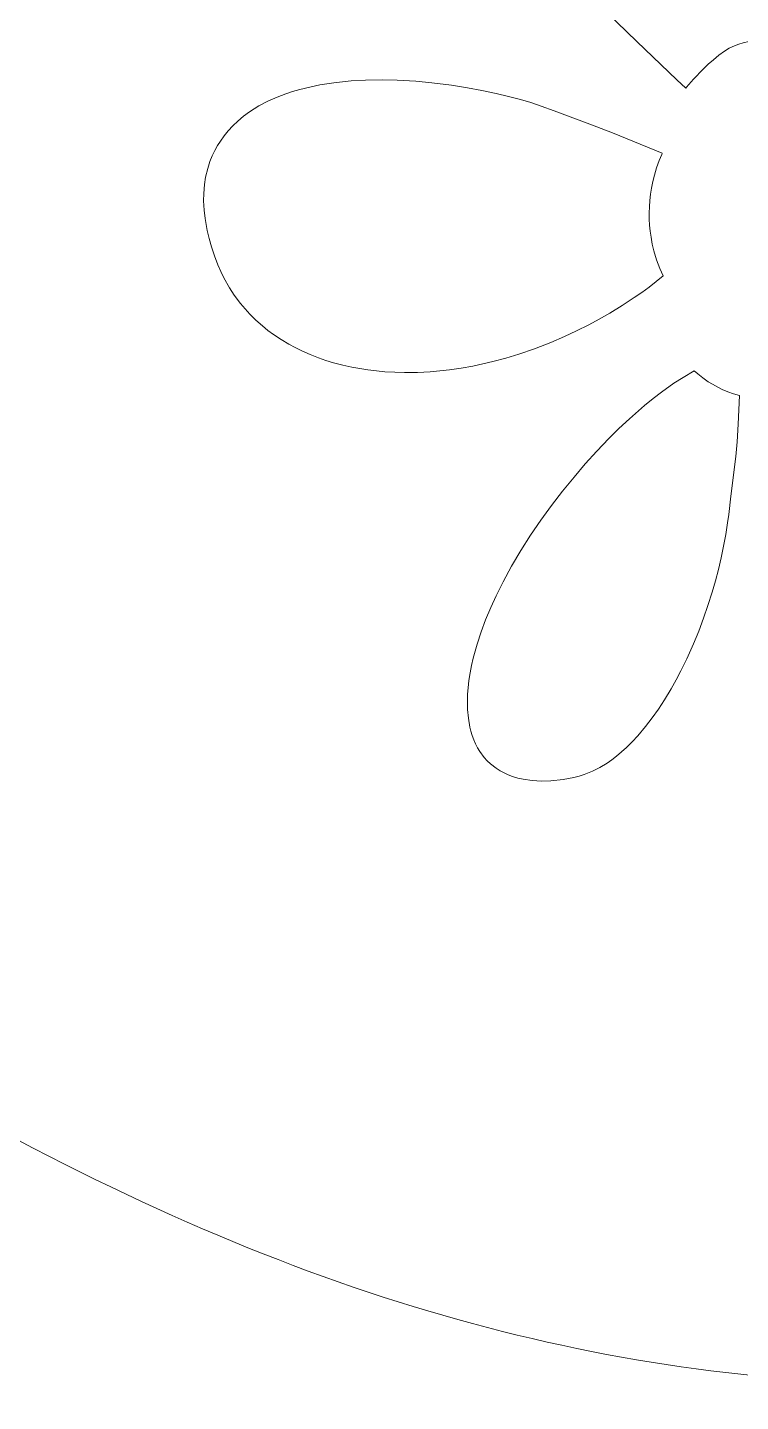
# Model space of a CAD drawing. Header units: centimetres. Extents: x -59 to 59, y -29 to 29.
# Drawn here: x -41.435 to -39.97, y -29.437 to -26.611 of the extents above; entities that cross this region are included whole.
import ezdxf

# ---------------------------------------------------------------- set-up
doc = ezdxf.new("R2010")
doc.units = ezdxf.units.CM
doc.header["$MEASUREMENT"] = 0
doc.layers.add('Camada 1', color=7, linetype='Continuous')

msp = doc.modelspace()

# ---------------------------------------------------------------- linework, layer by layer
at = {"layer": 'Camada 1', "color": 250, "lineweight": 9}
msp.add_open_spline([(-27.66126, -27.13912), (-26.70515, -26.66737), (-25.58687, -26.37094), (-24.46858, -26.07448), (-24.46858, -26.07448), (-24.46858, -26.07448), (-23.46859, -25.88458), (-23.46859, -25.88458), (-23.46859, -25.88458), (-23.46859, -25.88458), (-23.46859, -7.08288), (-23.46859, -7.08288), (-23.46859, -7.08288), (-23.46859, -7.08288), (-48.4686, -7.08288), (-48.4686, -7.08288), (-48.4686, -7.08288), (-48.4686, -7.08288), (-48.4686, -25.88458), (-48.4686, -25.88458), (-48.4686, -25.88458), (-48.4686, -25.88458), (-47.46861, -26.07448), (-47.46861, -26.07448), (-47.46861, -26.07448), (-46.35032, -26.37094), (-45.23204, -26.66737), (-44.27593, -27.13912), (-44.27593, -27.13912), (-43.31982, -27.61088), (-42.52589, -28.25794), (-41.81508, -28.69305), (-41.81508, -28.69305), (-41.10426, -29.12816), (-40.47654, -29.35132), (-39.8143, -29.39407), (-39.8143, -29.39407), (-39.15209, -29.43681), (-38.45536, -29.29916), (-37.80865, -29.04916), (-37.80865, -29.04916), (-37.16195, -28.79916), (-36.56527, -28.43681), (-35.9686, -28.07448), (-35.9686, -28.07448), (-35.37193, -28.43681), (-34.77524, -28.79916), (-34.12854, -29.04916), (-34.12854, -29.04916), (-33.48183, -29.29916), (-32.7851, -29.43681), (-32.12289, -29.39407), (-32.12289, -29.39407), (-31.46064, -29.35132), (-30.83293, -29.12816), (-30.12211, -28.69305), (-30.12211, -28.69305), (-29.4113, -28.25794), (-28.61736, -27.61088), (-27.66126, -27.13912)], degree=3, knots=[0, 0, 0, 0, 0.0625, 0.0625, 0.0625, 0.0625, 0.125, 0.125, 0.125, 0.125, 0.1875, 0.1875, 0.1875, 0.1875, 0.25, 0.25, 0.25, 0.25, 0.3125, 0.3125, 0.3125, 0.3125, 0.375, 0.375, 0.375, 0.375, 0.4375, 0.4375, 0.4375, 0.4375, 0.5, 0.5, 0.5, 0.5, 0.5625, 0.5625, 0.5625, 0.5625, 0.625, 0.625, 0.625, 0.625, 0.6875, 0.6875, 0.6875, 0.6875, 0.75, 0.75, 0.75, 0.75, 0.8125, 0.8125, 0.8125, 0.8125, 0.875, 0.875, 0.875, 0.875, 1, 1, 1, 1], dxfattribs=at)
at = {"layer": 'Camada 1', "color": 1, "lineweight": 9}
for points, knots in [([(-40.08238, -26.73551), (-40.08238, -26.73551), (-40.10048, -26.71828), (-40.10048, -26.71828), (-40.10048, -26.71828), (-40.10048, -26.71828), (-40.18301, -26.63961), (-40.18301, -26.63961), (-40.18301, -26.63961), (-40.18301, -26.63961), (-40.26528, -26.56005), (-40.26528, -26.56005), (-40.26528, -26.56005), (-40.26528, -26.56005), (-40.28618, -26.53979), (-40.28618, -26.53979), (-40.28618, -26.53979), (-40.28618, -26.53979), (-40.30681, -26.51924), (-40.30681, -26.51924), (-40.30681, -26.51924), (-40.30681, -26.51924), (-40.3238, -26.50161), (-40.3238, -26.50161), (-40.3238, -26.50161), (-40.3238, -26.50161), (-40.34044, -26.48365), (-40.34044, -26.48365), (-40.34044, -26.48365), (-40.34044, -26.48365), (-40.3567, -26.46533), (-40.3567, -26.46533), (-40.3567, -26.46533), (-40.3567, -26.46533), (-40.37252, -26.44662), (-40.37252, -26.44662), (-40.37252, -26.44662), (-40.37252, -26.44662), (-40.38974, -26.42518), (-40.38974, -26.42518), (-40.38974, -26.42518), (-40.38974, -26.42518), (-40.40646, -26.40332), (-40.40646, -26.40332), (-40.40646, -26.40332), (-40.40646, -26.40332), (-40.42729, -26.37467), (-40.42729, -26.37467), (-40.42729, -26.37467), (-40.42729, -26.37467), (-40.4473, -26.34542), (-40.4473, -26.34542), (-40.4473, -26.34542), (-40.4473, -26.34542), (-40.4633, -26.32059), (-40.4633, -26.32059), (-40.4633, -26.32059), (-40.4633, -26.32059), (-40.47867, -26.29535), (-40.47867, -26.29535), (-40.47867, -26.29535), (-40.47867, -26.29535), (-40.49298, -26.27042), (-40.49298, -26.27042), (-40.49298, -26.27042), (-40.49298, -26.27042), (-40.50666, -26.24512), (-40.50666, -26.24512), (-40.50666, -26.24512), (-40.50666, -26.24512), (-40.51944, -26.21993), (-40.51944, -26.21993), (-40.51944, -26.21993), (-40.51944, -26.21993), (-40.53152, -26.1944), (-40.53152, -26.1944), (-40.53152, -26.1944), (-40.53152, -26.1944), (-40.54063, -26.17371), (-40.54063, -26.17371), (-40.54063, -26.17371), (-40.54063, -26.17371), (-40.54921, -26.1528), (-40.54921, -26.1528), (-40.54921, -26.1528), (-40.54921, -26.1528), (-40.55916, -26.12634), (-40.55916, -26.12634), (-40.55916, -26.12634), (-40.55916, -26.12634), (-40.57068, -26.09137), (-40.57068, -26.09137), (-40.57068, -26.09137), (-40.57068, -26.09137), (-40.57744, -26.06745), (-40.57744, -26.06745), (-40.57744, -26.06745), (-40.57744, -26.06745), (-40.58429, -26.03842), (-40.58429, -26.03842), (-40.58429, -26.03842), (-40.58429, -26.03842), (-40.58879, -26.01399), (-40.58879, -26.01399), (-40.58879, -26.01399), (-40.58879, -26.01399), (-40.59206, -25.98937), (-40.59206, -25.98937), (-40.59206, -25.98937), (-40.59206, -25.98937), (-40.59397, -25.96458), (-40.59397, -25.96458), (-40.59397, -25.96458), (-40.59397, -25.96458), (-40.59438, -25.94155), (-40.59438, -25.94155), (-40.59438, -25.94155), (-40.59438, -25.94155), (-40.59329, -25.91983), (-40.59329, -25.91983), (-40.59329, -25.91983), (-40.59329, -25.91983), (-40.59069, -25.89824), (-40.59069, -25.89824), (-40.59069, -25.89824), (-40.59069, -25.89824), (-40.58878, -25.8874), (-40.58878, -25.8874), (-40.58878, -25.8874), (-40.58878, -25.8874), (-40.5864, -25.87666), (-40.5864, -25.87666), (-40.5864, -25.87666), (-40.5864, -25.87666), (-40.58274, -25.86378), (-40.58274, -25.86378), (-40.58274, -25.86378), (-40.58274, -25.86378), (-40.57835, -25.85114), (-40.57835, -25.85114), (-40.57835, -25.85114), (-40.57835, -25.85114), (-40.56968, -25.8306), (-40.56968, -25.8306), (-40.56968, -25.8306), (-40.56968, -25.8306), (-40.55928, -25.80973), (-40.55928, -25.80973), (-40.55928, -25.80973), (-40.55928, -25.80973), (-40.547, -25.7881), (-40.547, -25.7881), (-40.547, -25.7881), (-40.547, -25.7881), (-40.53899, -25.77552), (-40.53899, -25.77552), (-40.53899, -25.77552), (-40.53899, -25.77552), (-40.53044, -25.76333), (-40.53044, -25.76333), (-40.53044, -25.76333), (-40.53044, -25.76333), (-40.52289, -25.75351), (-40.52289, -25.75351), (-40.52289, -25.75351), (-40.52289, -25.75351), (-40.51493, -25.74405), (-40.51493, -25.74405), (-40.51493, -25.74405), (-40.51493, -25.74405), (-40.50656, -25.735), (-40.50656, -25.735), (-40.50656, -25.735), (-40.50656, -25.735), (-40.49775, -25.72639), (-40.49775, -25.72639), (-40.49775, -25.72639), (-40.49775, -25.72639), (-40.48851, -25.71829), (-40.48851, -25.71829), (-40.48851, -25.71829), (-40.48851, -25.71829), (-40.47882, -25.71076), (-40.47882, -25.71076), (-40.47882, -25.71076), (-40.47882, -25.71076), (-40.46762, -25.70319), (-40.46762, -25.70319), (-40.46762, -25.70319), (-40.46762, -25.70319), (-40.45591, -25.69649), (-40.45591, -25.69649), (-40.45591, -25.69649), (-40.45591, -25.69649), (-40.44762, -25.69246), (-40.44762, -25.69246), (-40.44762, -25.69246), (-40.44762, -25.69246), (-40.43912, -25.68893), (-40.43912, -25.68893), (-40.43912, -25.68893), (-40.43912, -25.68893), (-40.43043, -25.68591), (-40.43043, -25.68591), (-40.43043, -25.68591), (-40.43043, -25.68591), (-40.42159, -25.68345), (-40.42159, -25.68345), (-40.42159, -25.68345), (-40.42159, -25.68345), (-40.41265, -25.68156), (-40.41265, -25.68156), (-40.41265, -25.68156), (-40.41265, -25.68156), (-40.4036, -25.68027), (-40.4036, -25.68027), (-40.4036, -25.68027), (-40.4036, -25.68027), (-40.39471, -25.6796), (-40.39471, -25.6796), (-40.39471, -25.6796), (-40.39471, -25.6796), (-40.3858, -25.67948), (-40.3858, -25.67948), (-40.3858, -25.67948), (-40.3858, -25.67948), (-40.37691, -25.67992), (-40.37691, -25.67992), (-40.37691, -25.67992), (-40.37691, -25.67992), (-40.36806, -25.6809), (-40.36806, -25.6809), (-40.36806, -25.6809), (-40.36806, -25.6809), (-40.35926, -25.68239), (-40.35926, -25.68239), (-40.35926, -25.68239), (-40.35926, -25.68239), (-40.35057, -25.68438), (-40.35057, -25.68438), (-40.35057, -25.68438), (-40.35057, -25.68438), (-40.3412, -25.6871), (-40.3412, -25.6871), (-40.3412, -25.6871), (-40.3412, -25.6871), (-40.33199, -25.69032), (-40.33199, -25.69032), (-40.33199, -25.69032), (-40.33199, -25.69032), (-40.32116, -25.6948), (-40.32116, -25.6948), (-40.32116, -25.6948), (-40.32116, -25.6948), (-40.3106, -25.69989), (-40.3106, -25.69989), (-40.3106, -25.69989), (-40.3106, -25.69989), (-40.29361, -25.70961), (-40.29361, -25.70961), (-40.29361, -25.70961), (-40.29361, -25.70961), (-40.28271, -25.7168), (-40.28271, -25.7168), (-40.28271, -25.7168), (-40.28271, -25.7168), (-40.27214, -25.72447), (-40.27214, -25.72447), (-40.27214, -25.72447), (-40.27214, -25.72447), (-40.26187, -25.73257), (-40.26187, -25.73257), (-40.26187, -25.73257), (-40.26187, -25.73257), (-40.25192, -25.74108), (-40.25192, -25.74108), (-40.25192, -25.74108), (-40.25192, -25.74108), (-40.24038, -25.75177), (-40.24038, -25.75177), (-40.24038, -25.75177), (-40.24038, -25.75177), (-40.22927, -25.76291), (-40.22927, -25.76291), (-40.22927, -25.76291), (-40.22927, -25.76291), (-40.20994, -25.78416), (-40.20994, -25.78416), (-40.20994, -25.78416), (-40.20994, -25.78416), (-40.19171, -25.80638), (-40.19171, -25.80638), (-40.19171, -25.80638), (-40.19171, -25.80638), (-40.17449, -25.82945), (-40.17449, -25.82945), (-40.17449, -25.82945), (-40.17449, -25.82945), (-40.15508, -25.85809), (-40.15508, -25.85809), (-40.15508, -25.85809), (-40.15508, -25.85809), (-40.13988, -25.88261), (-40.13988, -25.88261), (-40.13988, -25.88261), (-40.13988, -25.88261), (-40.11926, -25.91898), (-40.11926, -25.91898), (-40.11926, -25.91898), (-40.11926, -25.91898), (-40.10258, -25.95092), (-40.10258, -25.95092), (-40.10258, -25.95092), (-40.10258, -25.95092), (-40.08681, -25.98338), (-40.08681, -25.98338), (-40.08681, -25.98338), (-40.08681, -25.98338), (-40.07195, -26.0163), (-40.07195, -26.0163), (-40.07195, -26.0163), (-40.07195, -26.0163), (-40.05798, -26.04963), (-40.05798, -26.04963), (-40.05798, -26.04963), (-40.05798, -26.04963), (-40.04489, -26.08332), (-40.04489, -26.08332), (-40.04489, -26.08332), (-40.04489, -26.08332), (-40.03033, -26.12414), (-40.03033, -26.12414), (-40.03033, -26.12414), (-40.03033, -26.12414), (-40.01293, -26.1773), (-40.01293, -26.1773), (-40.01293, -26.1773), (-40.01293, -26.1773), (-39.99663, -26.23086), (-39.99663, -26.23086), (-39.99663, -26.23086), (-39.99663, -26.23086), (-39.9783, -26.29554), (-39.9783, -26.29554), (-39.9783, -26.29554), (-39.9783, -26.29554), (-39.96105, -26.36052), (-39.96105, -26.36052), (-39.96105, -26.36052), (-39.96105, -26.36052), (-39.94463, -26.42572), (-39.94463, -26.42572), (-39.94463, -26.42572), (-39.94463, -26.42572), (-39.93564, -26.46229), (-39.93564, -26.46229), (-39.93564, -26.46229), (-39.93564, -26.46229), (-39.92716, -26.49899), (-39.92716, -26.49899), (-39.92716, -26.49899), (-39.92716, -26.49899), (-39.92208, -26.52398), (-39.92208, -26.52398), (-39.92208, -26.52398), (-39.92208, -26.52398), (-39.91765, -26.54909), (-39.91765, -26.54909), (-39.91765, -26.54909), (-39.91765, -26.54909), (-39.91395, -26.57432), (-39.91395, -26.57432), (-39.91395, -26.57432), (-39.91395, -26.57432), (-39.91105, -26.59965), (-39.91105, -26.59965), (-39.91105, -26.59965), (-39.91105, -26.59965), (-39.90875, -26.63013), (-39.90875, -26.63013), (-39.90875, -26.63013), (-39.90875, -26.63013), (-39.9204, -26.63233), (-39.9204, -26.63233), (-39.9204, -26.63233), (-39.9204, -26.63233), (-39.93341, -26.63499), (-39.93341, -26.63499), (-39.93341, -26.63499), (-39.93341, -26.63499), (-39.94105, -26.63676), (-39.94105, -26.63676), (-39.94105, -26.63676), (-39.94105, -26.63676), (-39.96411, -26.64248), (-39.96411, -26.64248), (-39.96411, -26.64248), (-39.96411, -26.64248), (-39.97319, -26.64527), (-39.97319, -26.64527), (-39.97319, -26.64527), (-39.97319, -26.64527), (-39.9821, -26.64854), (-39.9821, -26.64854), (-39.9821, -26.64854), (-39.9821, -26.64854), (-39.99284, -26.65348), (-39.99284, -26.65348), (-39.99284, -26.65348), (-39.99284, -26.65348), (-40.003, -26.65962), (-40.003, -26.65962), (-40.003, -26.65962), (-40.003, -26.65962), (-40.0145, -26.66807), (-40.0145, -26.66807), (-40.0145, -26.66807), (-40.0145, -26.66807), (-40.02556, -26.67712), (-40.02556, -26.67712), (-40.02556, -26.67712), (-40.02556, -26.67712), (-40.03619, -26.68664), (-40.03619, -26.68664), (-40.03619, -26.68664), (-40.03619, -26.68664), (-40.04648, -26.69656), (-40.04648, -26.69656), (-40.04648, -26.69656), (-40.04648, -26.69656), (-40.06623, -26.71727), (-40.06623, -26.71727), (-40.06623, -26.71727), (-40.06623, -26.71727), (-40.08087, -26.73375), (-40.08087, -26.73375), (-40.08087, -26.73375), (-40.08087, -26.73375), (-40.08238, -26.73551), (-40.08238, -26.73551), (-40.08238, -26.73551), (-40.08238, -26.73551), (-40.08238, -26.73551), (-40.08238, -26.73551)], [0, 0, 0, 0, 0.0089286, 0.0089286, 0.0089286, 0.0089286, 0.0178571, 0.0178571, 0.0178571, 0.0178571, 0.0267857, 0.0267857, 0.0267857, 0.0267857, 0.0357143, 0.0357143, 0.0357143, 0.0357143, 0.0446429, 0.0446429, 0.0446429, 0.0446429, 0.0535714, 0.0535714, 0.0535714, 0.0535714, 0.0625, 0.0625, 0.0625, 0.0625, 0.0714286, 0.0714286, 0.0714286, 0.0714286, 0.0803571, 0.0803571, 0.0803571, 0.0803571, 0.0892857, 0.0892857, 0.0892857, 0.0892857, 0.0982143, 0.0982143, 0.0982143, 0.0982143, 0.1071429, 0.1071429, 0.1071429, 0.1071429, 0.1160714, 0.1160714, 0.1160714, 0.1160714, 0.125, 0.125, 0.125, 0.125, 0.1339286, 0.1339286, 0.1339286, 0.1339286, 0.1428571, 0.1428571, 0.1428571, 0.1428571, 0.1517857, 0.1517857, 0.1517857, 0.1517857, 0.1607143, 0.1607143, 0.1607143, 0.1607143, 0.1696429, 0.1696429, 0.1696429, 0.1696429, 0.1785714, 0.1785714, 0.1785714, 0.1785714, 0.1875, 0.1875, 0.1875, 0.1875, 0.1964286, 0.1964286, 0.1964286, 0.1964286, 0.2053571, 0.2053571, 0.2053571, 0.2053571, 0.2142857, 0.2142857, 0.2142857, 0.2142857, 0.2232143, 0.2232143, 0.2232143, 0.2232143, 0.2321429, 0.2321429, 0.2321429, 0.2321429, 0.2410714, 0.2410714, 0.2410714, 0.2410714, 0.25, 0.25, 0.25, 0.25, 0.2589286, 0.2589286, 0.2589286, 0.2589286, 0.2678571, 0.2678571, 0.2678571, 0.2678571, 0.2767857, 0.2767857, 0.2767857, 0.2767857, 0.2857143, 0.2857143, 0.2857143, 0.2857143, 0.2946429, 0.2946429, 0.2946429, 0.2946429, 0.3035714, 0.3035714, 0.3035714, 0.3035714, 0.3125, 0.3125, 0.3125, 0.3125, 0.3214286, 0.3214286, 0.3214286, 0.3214286, 0.3303571, 0.3303571, 0.3303571, 0.3303571, 0.3392857, 0.3392857, 0.3392857, 0.3392857, 0.3482143, 0.3482143, 0.3482143, 0.3482143, 0.3571429, 0.3571429, 0.3571429, 0.3571429, 0.3660714, 0.3660714, 0.3660714, 0.3660714, 0.375, 0.375, 0.375, 0.375, 0.3839286, 0.3839286, 0.3839286, 0.3839286, 0.3928571, 0.3928571, 0.3928571, 0.3928571, 0.4017857, 0.4017857, 0.4017857, 0.4017857, 0.4107143, 0.4107143, 0.4107143, 0.4107143, 0.4196429, 0.4196429, 0.4196429, 0.4196429, 0.4285714, 0.4285714, 0.4285714, 0.4285714, 0.4375, 0.4375, 0.4375, 0.4375, 0.4464286, 0.4464286, 0.4464286, 0.4464286, 0.4553571, 0.4553571, 0.4553571, 0.4553571, 0.4642857, 0.4642857, 0.4642857, 0.4642857, 0.4732143, 0.4732143, 0.4732143, 0.4732143, 0.4821429, 0.4821429, 0.4821429, 0.4821429, 0.4910714, 0.4910714, 0.4910714, 0.4910714, 0.5, 0.5, 0.5, 0.5, 0.5089286, 0.5089286, 0.5089286, 0.5089286, 0.5178571, 0.5178571, 0.5178571, 0.5178571, 0.5267857, 0.5267857, 0.5267857, 0.5267857, 0.5357143, 0.5357143, 0.5357143, 0.5357143, 0.5446429, 0.5446429, 0.5446429, 0.5446429, 0.5535714, 0.5535714, 0.5535714, 0.5535714, 0.5625, 0.5625, 0.5625, 0.5625, 0.5714286, 0.5714286, 0.5714286, 0.5714286, 0.5803571, 0.5803571, 0.5803571, 0.5803571, 0.5892857, 0.5892857, 0.5892857, 0.5892857, 0.5982143, 0.5982143, 0.5982143, 0.5982143, 0.6071429, 0.6071429, 0.6071429, 0.6071429, 0.6160714, 0.6160714, 0.6160714, 0.6160714, 0.625, 0.625, 0.625, 0.625, 0.6339286, 0.6339286, 0.6339286, 0.6339286, 0.6428571, 0.6428571, 0.6428571, 0.6428571, 0.6517857, 0.6517857, 0.6517857, 0.6517857, 0.6607143, 0.6607143, 0.6607143, 0.6607143, 0.6696429, 0.6696429, 0.6696429, 0.6696429, 0.6785714, 0.6785714, 0.6785714, 0.6785714, 0.6875, 0.6875, 0.6875, 0.6875, 0.6964286, 0.6964286, 0.6964286, 0.6964286, 0.7053571, 0.7053571, 0.7053571, 0.7053571, 0.7142857, 0.7142857, 0.7142857, 0.7142857, 0.7232143, 0.7232143, 0.7232143, 0.7232143, 0.7321429, 0.7321429, 0.7321429, 0.7321429, 0.7410714, 0.7410714, 0.7410714, 0.7410714, 0.75, 0.75, 0.75, 0.75, 0.7589286, 0.7589286, 0.7589286, 0.7589286, 0.7678571, 0.7678571, 0.7678571, 0.7678571, 0.7767857, 0.7767857, 0.7767857, 0.7767857, 0.7857143, 0.7857143, 0.7857143, 0.7857143, 0.7946429, 0.7946429, 0.7946429, 0.7946429, 0.8035714, 0.8035714, 0.8035714, 0.8035714, 0.8125, 0.8125, 0.8125, 0.8125, 0.8214286, 0.8214286, 0.8214286, 0.8214286, 0.8303571, 0.8303571, 0.8303571, 0.8303571, 0.8392857, 0.8392857, 0.8392857, 0.8392857, 0.8482143, 0.8482143, 0.8482143, 0.8482143, 0.8571429, 0.8571429, 0.8571429, 0.8571429, 0.8660714, 0.8660714, 0.8660714, 0.8660714, 0.875, 0.875, 0.875, 0.875, 0.8839286, 0.8839286, 0.8839286, 0.8839286, 0.8928571, 0.8928571, 0.8928571, 0.8928571, 0.9017857, 0.9017857, 0.9017857, 0.9017857, 0.9107143, 0.9107143, 0.9107143, 0.9107143, 0.9196429, 0.9196429, 0.9196429, 0.9196429, 0.9285714, 0.9285714, 0.9285714, 0.9285714, 0.9375, 0.9375, 0.9375, 0.9375, 0.9464286, 0.9464286, 0.9464286, 0.9464286, 0.9553571, 0.9553571, 0.9553571, 0.9553571, 0.9642857, 0.9642857, 0.9642857, 0.9642857, 0.9732143, 0.9732143, 0.9732143, 0.9732143, 0.9821429, 0.9821429, 0.9821429, 0.9821429, 1, 1, 1, 1]), ([(-40.13074, -26.86931), (-40.13074, -26.86931), (-40.23308, -26.82783), (-40.23308, -26.82783), (-40.23308, -26.82783), (-40.23308, -26.82783), (-40.2793, -26.80995), (-40.2793, -26.80995), (-40.2793, -26.80995), (-40.2793, -26.80995), (-40.32562, -26.79236), (-40.32562, -26.79236), (-40.32562, -26.79236), (-40.32562, -26.79236), (-40.35255, -26.78218), (-40.35255, -26.78218), (-40.35255, -26.78218), (-40.35255, -26.78218), (-40.37962, -26.77242), (-40.37962, -26.77242), (-40.37962, -26.77242), (-40.37962, -26.77242), (-40.40072, -26.7653), (-40.40072, -26.7653), (-40.40072, -26.7653), (-40.40072, -26.7653), (-40.42204, -26.75887), (-40.42204, -26.75887), (-40.42204, -26.75887), (-40.42204, -26.75887), (-40.44684, -26.75261), (-40.44684, -26.75261), (-40.44684, -26.75261), (-40.44684, -26.75261), (-40.47177, -26.74687), (-40.47177, -26.74687), (-40.47177, -26.74687), (-40.47177, -26.74687), (-40.50129, -26.7406), (-40.50129, -26.7406), (-40.50129, -26.7406), (-40.50129, -26.7406), (-40.53096, -26.73508), (-40.53096, -26.73508), (-40.53096, -26.73508), (-40.53096, -26.73508), (-40.56408, -26.7298), (-40.56408, -26.7298), (-40.56408, -26.7298), (-40.56408, -26.7298), (-40.60398, -26.72474), (-40.60398, -26.72474), (-40.60398, -26.72474), (-40.60398, -26.72474), (-40.63733, -26.72164), (-40.63733, -26.72164), (-40.63733, -26.72164), (-40.63733, -26.72164), (-40.67513, -26.71942), (-40.67513, -26.71942), (-40.67513, -26.71942), (-40.67513, -26.71942), (-40.70477, -26.71871), (-40.70477, -26.71871), (-40.70477, -26.71871), (-40.70477, -26.71871), (-40.74036, -26.71921), (-40.74036, -26.71921), (-40.74036, -26.71921), (-40.74036, -26.71921), (-40.76996, -26.72089), (-40.76996, -26.72089), (-40.76996, -26.72089), (-40.76996, -26.72089), (-40.78766, -26.7225), (-40.78766, -26.7225), (-40.78766, -26.7225), (-40.78766, -26.7225), (-40.80532, -26.72459), (-40.80532, -26.72459), (-40.80532, -26.72459), (-40.80532, -26.72459), (-40.8346, -26.7292), (-40.8346, -26.7292), (-40.8346, -26.7292), (-40.8346, -26.7292), (-40.85523, -26.73339), (-40.85523, -26.73339), (-40.85523, -26.73339), (-40.85523, -26.73339), (-40.87567, -26.73846), (-40.87567, -26.73846), (-40.87567, -26.73846), (-40.87567, -26.73846), (-40.89019, -26.74269), (-40.89019, -26.74269), (-40.89019, -26.74269), (-40.89019, -26.74269), (-40.90455, -26.74744), (-40.90455, -26.74744), (-40.90455, -26.74744), (-40.90455, -26.74744), (-40.92221, -26.75419), (-40.92221, -26.75419), (-40.92221, -26.75419), (-40.92221, -26.75419), (-40.9395, -26.76186), (-40.9395, -26.76186), (-40.9395, -26.76186), (-40.9395, -26.76186), (-40.95966, -26.77239), (-40.95966, -26.77239), (-40.95966, -26.77239), (-40.95966, -26.77239), (-40.9695, -26.7783), (-40.9695, -26.7783), (-40.9695, -26.7783), (-40.9695, -26.7783), (-40.97909, -26.78463), (-40.97909, -26.78463), (-40.97909, -26.78463), (-40.97909, -26.78463), (-40.99136, -26.79365), (-40.99136, -26.79365), (-40.99136, -26.79365), (-40.99136, -26.79365), (-41.00304, -26.80343), (-41.00304, -26.80343), (-41.00304, -26.80343), (-41.00304, -26.80343), (-41.01309, -26.81303), (-41.01309, -26.81303), (-41.01309, -26.81303), (-41.01309, -26.81303), (-41.02255, -26.82323), (-41.02255, -26.82323), (-41.02255, -26.82323), (-41.02255, -26.82323), (-41.03094, -26.83355), (-41.03094, -26.83355), (-41.03094, -26.83355), (-41.03094, -26.83355), (-41.03863, -26.84442), (-41.03863, -26.84442), (-41.03863, -26.84442), (-41.03863, -26.84442), (-41.0445, -26.85385), (-41.0445, -26.85385), (-41.0445, -26.85385), (-41.0445, -26.85385), (-41.04985, -26.86359), (-41.04985, -26.86359), (-41.04985, -26.86359), (-41.04985, -26.86359), (-41.0553, -26.87502), (-41.0553, -26.87502), (-41.0553, -26.87502), (-41.0553, -26.87502), (-41.06006, -26.88676), (-41.06006, -26.88676), (-41.06006, -26.88676), (-41.06006, -26.88676), (-41.06479, -26.90124), (-41.06479, -26.90124), (-41.06479, -26.90124), (-41.06479, -26.90124), (-41.06905, -26.91901), (-41.06905, -26.91901), (-41.06905, -26.91901), (-41.06905, -26.91901), (-41.07144, -26.93406), (-41.07144, -26.93406), (-41.07144, -26.93406), (-41.07144, -26.93406), (-41.07299, -26.9523), (-41.07299, -26.9523), (-41.07299, -26.9523), (-41.07299, -26.9523), (-41.07321, -26.96756), (-41.07321, -26.96756), (-41.07321, -26.96756), (-41.07321, -26.96756), (-41.07218, -26.98674), (-41.07218, -26.98674), (-41.07218, -26.98674), (-41.07218, -26.98674), (-41.07014, -27.00409), (-41.07014, -27.00409), (-41.07014, -27.00409), (-41.07014, -27.00409), (-41.06574, -27.02813), (-41.06574, -27.02813), (-41.06574, -27.02813), (-41.06574, -27.02813), (-41.06163, -27.04512), (-41.06163, -27.04512), (-41.06163, -27.04512), (-41.06163, -27.04512), (-41.05683, -27.06191), (-41.05683, -27.06191), (-41.05683, -27.06191), (-41.05683, -27.06191), (-41.05068, -27.08073), (-41.05068, -27.08073), (-41.05068, -27.08073), (-41.05068, -27.08073), (-41.04376, -27.09927), (-41.04376, -27.09927), (-41.04376, -27.09927), (-41.04376, -27.09927), (-41.038, -27.11269), (-41.038, -27.11269), (-41.038, -27.11269), (-41.038, -27.11269), (-41.03163, -27.12583), (-41.03163, -27.12583), (-41.03163, -27.12583), (-41.03163, -27.12583), (-41.02004, -27.14648), (-41.02004, -27.14648), (-41.02004, -27.14648), (-41.02004, -27.14648), (-41.0103, -27.16143), (-41.0103, -27.16143), (-41.0103, -27.16143), (-41.0103, -27.16143), (-40.99754, -27.17859), (-40.99754, -27.17859), (-40.99754, -27.17859), (-40.99754, -27.17859), (-40.9881, -27.18988), (-40.9881, -27.18988), (-40.9881, -27.18988), (-40.9881, -27.18988), (-40.97816, -27.2007), (-40.97816, -27.2007), (-40.97816, -27.2007), (-40.97816, -27.2007), (-40.96562, -27.21308), (-40.96562, -27.21308), (-40.96562, -27.21308), (-40.96562, -27.21308), (-40.95245, -27.22476), (-40.95245, -27.22476), (-40.95245, -27.22476), (-40.95245, -27.22476), (-40.94103, -27.23395), (-40.94103, -27.23395), (-40.94103, -27.23395), (-40.94103, -27.23395), (-40.92924, -27.24264), (-40.92924, -27.24264), (-40.92924, -27.24264), (-40.92924, -27.24264), (-40.91402, -27.2528), (-40.91402, -27.2528), (-40.91402, -27.2528), (-40.91402, -27.2528), (-40.89833, -27.26218), (-40.89833, -27.26218), (-40.89833, -27.26218), (-40.89833, -27.26218), (-40.88494, -27.26942), (-40.88494, -27.26942), (-40.88494, -27.26942), (-40.88494, -27.26942), (-40.87129, -27.27613), (-40.87129, -27.27613), (-40.87129, -27.27613), (-40.87129, -27.27613), (-40.85439, -27.28357), (-40.85439, -27.28357), (-40.85439, -27.28357), (-40.85439, -27.28357), (-40.8372, -27.29027), (-40.8372, -27.29027), (-40.8372, -27.29027), (-40.8372, -27.29027), (-40.82181, -27.29557), (-40.82181, -27.29557), (-40.82181, -27.29557), (-40.82181, -27.29557), (-40.80625, -27.30033), (-40.80625, -27.30033), (-40.80625, -27.30033), (-40.80625, -27.30033), (-40.78739, -27.30532), (-40.78739, -27.30532), (-40.78739, -27.30532), (-40.78739, -27.30532), (-40.76834, -27.30957), (-40.76834, -27.30957), (-40.76834, -27.30957), (-40.76834, -27.30957), (-40.75208, -27.31259), (-40.75208, -27.31259), (-40.75208, -27.31259), (-40.75208, -27.31259), (-40.73574, -27.3151), (-40.73574, -27.3151), (-40.73574, -27.3151), (-40.73574, -27.3151), (-40.7182, -27.31725), (-40.7182, -27.31725), (-40.7182, -27.31725), (-40.7182, -27.31725), (-40.7006, -27.31886), (-40.7006, -27.31886), (-40.7006, -27.31886), (-40.7006, -27.31886), (-40.68033, -27.32004), (-40.68033, -27.32004), (-40.68033, -27.32004), (-40.68033, -27.32004), (-40.66003, -27.32056), (-40.66003, -27.32056), (-40.66003, -27.32056), (-40.66003, -27.32056), (-40.63393, -27.32026), (-40.63393, -27.32026), (-40.63393, -27.32026), (-40.63393, -27.32026), (-40.60786, -27.31893), (-40.60786, -27.31893), (-40.60786, -27.31893), (-40.60786, -27.31893), (-40.58773, -27.31721), (-40.58773, -27.31721), (-40.58773, -27.31721), (-40.58773, -27.31721), (-40.56765, -27.31493), (-40.56765, -27.31493), (-40.56765, -27.31493), (-40.56765, -27.31493), (-40.54364, -27.31145), (-40.54364, -27.31145), (-40.54364, -27.31145), (-40.54364, -27.31145), (-40.51975, -27.30719), (-40.51975, -27.30719), (-40.51975, -27.30719), (-40.51975, -27.30719), (-40.49935, -27.30293), (-40.49935, -27.30293), (-40.49935, -27.30293), (-40.49935, -27.30293), (-40.47906, -27.29814), (-40.47906, -27.29814), (-40.47906, -27.29814), (-40.47906, -27.29814), (-40.452, -27.29089), (-40.452, -27.29089), (-40.452, -27.29089), (-40.452, -27.29089), (-40.4252, -27.28272), (-40.4252, -27.28272), (-40.4252, -27.28272), (-40.4252, -27.28272), (-40.39347, -27.27178), (-40.39347, -27.27178), (-40.39347, -27.27178), (-40.39347, -27.27178), (-40.3596, -27.25861), (-40.3596, -27.25861), (-40.3596, -27.25861), (-40.3596, -27.25861), (-40.33179, -27.24657), (-40.33179, -27.24657), (-40.33179, -27.24657), (-40.33179, -27.24657), (-40.30666, -27.23474), (-40.30666, -27.23474), (-40.30666, -27.23474), (-40.30666, -27.23474), (-40.28184, -27.22226), (-40.28184, -27.22226), (-40.28184, -27.22226), (-40.28184, -27.22226), (-40.26, -27.21057), (-40.26, -27.21057), (-40.26, -27.21057), (-40.26, -27.21057), (-40.23847, -27.19832), (-40.23847, -27.19832), (-40.23847, -27.19832), (-40.23847, -27.19832), (-40.21306, -27.18287), (-40.21306, -27.18287), (-40.21306, -27.18287), (-40.21306, -27.18287), (-40.18817, -27.16656), (-40.18817, -27.16656), (-40.18817, -27.16656), (-40.18817, -27.16656), (-40.1728, -27.15581), (-40.1728, -27.15581), (-40.1728, -27.15581), (-40.1728, -27.15581), (-40.1577, -27.14468), (-40.1577, -27.14468), (-40.1577, -27.14468), (-40.1577, -27.14468), (-40.12912, -27.12181), (-40.12912, -27.12181), (-40.12912, -27.12181), (-40.12912, -27.12181), (-40.13572, -27.10682), (-40.13572, -27.10682), (-40.13572, -27.10682), (-40.13572, -27.10682), (-40.1424, -27.08872), (-40.1424, -27.08872), (-40.1424, -27.08872), (-40.1424, -27.08872), (-40.14787, -27.0702), (-40.14787, -27.0702), (-40.14787, -27.0702), (-40.14787, -27.0702), (-40.15114, -27.05623), (-40.15114, -27.05623), (-40.15114, -27.05623), (-40.15114, -27.05623), (-40.15373, -27.0421), (-40.15373, -27.0421), (-40.15373, -27.0421), (-40.15373, -27.0421), (-40.15541, -27.02985), (-40.15541, -27.02985), (-40.15541, -27.02985), (-40.15541, -27.02985), (-40.15659, -27.01753), (-40.15659, -27.01753), (-40.15659, -27.01753), (-40.15659, -27.01753), (-40.15726, -27.00499), (-40.15726, -27.00499), (-40.15726, -27.00499), (-40.15726, -27.00499), (-40.15741, -26.99242), (-40.15741, -26.99242), (-40.15741, -26.99242), (-40.15741, -26.99242), (-40.15702, -26.9796), (-40.15702, -26.9796), (-40.15702, -26.9796), (-40.15702, -26.9796), (-40.1561, -26.96681), (-40.1561, -26.96681), (-40.1561, -26.96681), (-40.1561, -26.96681), (-40.15464, -26.95394), (-40.15464, -26.95394), (-40.15464, -26.95394), (-40.15464, -26.95394), (-40.15264, -26.94114), (-40.15264, -26.94114), (-40.15264, -26.94114), (-40.15264, -26.94114), (-40.14996, -26.9277), (-40.14996, -26.9277), (-40.14996, -26.9277), (-40.14996, -26.9277), (-40.14669, -26.91439), (-40.14669, -26.91439), (-40.14669, -26.91439), (-40.14669, -26.91439), (-40.14224, -26.89938), (-40.14224, -26.89938), (-40.14224, -26.89938), (-40.14224, -26.89938), (-40.13702, -26.88463), (-40.13702, -26.88463), (-40.13702, -26.88463), (-40.13702, -26.88463), (-40.13179, -26.87186), (-40.13179, -26.87186), (-40.13179, -26.87186), (-40.13179, -26.87186), (-40.13074, -26.86931), (-40.13074, -26.86931), (-40.13074, -26.86931), (-40.13074, -26.86931), (-40.13074, -26.86931), (-40.13074, -26.86931)], [0, 0, 0, 0, 0.0081967, 0.0081967, 0.0081967, 0.0081967, 0.0163934, 0.0163934, 0.0163934, 0.0163934, 0.0245902, 0.0245902, 0.0245902, 0.0245902, 0.0327869, 0.0327869, 0.0327869, 0.0327869, 0.0409836, 0.0409836, 0.0409836, 0.0409836, 0.0491803, 0.0491803, 0.0491803, 0.0491803, 0.057377, 0.057377, 0.057377, 0.057377, 0.0655738, 0.0655738, 0.0655738, 0.0655738, 0.0737705, 0.0737705, 0.0737705, 0.0737705, 0.0819672, 0.0819672, 0.0819672, 0.0819672, 0.0901639, 0.0901639, 0.0901639, 0.0901639, 0.0983607, 0.0983607, 0.0983607, 0.0983607, 0.1065574, 0.1065574, 0.1065574, 0.1065574, 0.1147541, 0.1147541, 0.1147541, 0.1147541, 0.1229508, 0.1229508, 0.1229508, 0.1229508, 0.1311475, 0.1311475, 0.1311475, 0.1311475, 0.1393443, 0.1393443, 0.1393443, 0.1393443, 0.147541, 0.147541, 0.147541, 0.147541, 0.1557377, 0.1557377, 0.1557377, 0.1557377, 0.1639344, 0.1639344, 0.1639344, 0.1639344, 0.1721311, 0.1721311, 0.1721311, 0.1721311, 0.1803279, 0.1803279, 0.1803279, 0.1803279, 0.1885246, 0.1885246, 0.1885246, 0.1885246, 0.1967213, 0.1967213, 0.1967213, 0.1967213, 0.204918, 0.204918, 0.204918, 0.204918, 0.2131148, 0.2131148, 0.2131148, 0.2131148, 0.2213115, 0.2213115, 0.2213115, 0.2213115, 0.2295082, 0.2295082, 0.2295082, 0.2295082, 0.2377049, 0.2377049, 0.2377049, 0.2377049, 0.2459016, 0.2459016, 0.2459016, 0.2459016, 0.2540984, 0.2540984, 0.2540984, 0.2540984, 0.2622951, 0.2622951, 0.2622951, 0.2622951, 0.2704918, 0.2704918, 0.2704918, 0.2704918, 0.2786885, 0.2786885, 0.2786885, 0.2786885, 0.2868852, 0.2868852, 0.2868852, 0.2868852, 0.295082, 0.295082, 0.295082, 0.295082, 0.3032787, 0.3032787, 0.3032787, 0.3032787, 0.3114754, 0.3114754, 0.3114754, 0.3114754, 0.3196721, 0.3196721, 0.3196721, 0.3196721, 0.3278689, 0.3278689, 0.3278689, 0.3278689, 0.3360656, 0.3360656, 0.3360656, 0.3360656, 0.3442623, 0.3442623, 0.3442623, 0.3442623, 0.352459, 0.352459, 0.352459, 0.352459, 0.3606557, 0.3606557, 0.3606557, 0.3606557, 0.3688525, 0.3688525, 0.3688525, 0.3688525, 0.3770492, 0.3770492, 0.3770492, 0.3770492, 0.3852459, 0.3852459, 0.3852459, 0.3852459, 0.3934426, 0.3934426, 0.3934426, 0.3934426, 0.4016393, 0.4016393, 0.4016393, 0.4016393, 0.4098361, 0.4098361, 0.4098361, 0.4098361, 0.4180328, 0.4180328, 0.4180328, 0.4180328, 0.4262295, 0.4262295, 0.4262295, 0.4262295, 0.4344262, 0.4344262, 0.4344262, 0.4344262, 0.442623, 0.442623, 0.442623, 0.442623, 0.4508197, 0.4508197, 0.4508197, 0.4508197, 0.4590164, 0.4590164, 0.4590164, 0.4590164, 0.4672131, 0.4672131, 0.4672131, 0.4672131, 0.4754098, 0.4754098, 0.4754098, 0.4754098, 0.4836066, 0.4836066, 0.4836066, 0.4836066, 0.4918033, 0.4918033, 0.4918033, 0.4918033, 0.5, 0.5, 0.5, 0.5, 0.5081967, 0.5081967, 0.5081967, 0.5081967, 0.5163934, 0.5163934, 0.5163934, 0.5163934, 0.5245902, 0.5245902, 0.5245902, 0.5245902, 0.5327869, 0.5327869, 0.5327869, 0.5327869, 0.5409836, 0.5409836, 0.5409836, 0.5409836, 0.5491803, 0.5491803, 0.5491803, 0.5491803, 0.557377, 0.557377, 0.557377, 0.557377, 0.5655738, 0.5655738, 0.5655738, 0.5655738, 0.5737705, 0.5737705, 0.5737705, 0.5737705, 0.5819672, 0.5819672, 0.5819672, 0.5819672, 0.5901639, 0.5901639, 0.5901639, 0.5901639, 0.5983607, 0.5983607, 0.5983607, 0.5983607, 0.6065574, 0.6065574, 0.6065574, 0.6065574, 0.6147541, 0.6147541, 0.6147541, 0.6147541, 0.6229508, 0.6229508, 0.6229508, 0.6229508, 0.6311475, 0.6311475, 0.6311475, 0.6311475, 0.6393443, 0.6393443, 0.6393443, 0.6393443, 0.647541, 0.647541, 0.647541, 0.647541, 0.6557377, 0.6557377, 0.6557377, 0.6557377, 0.6639344, 0.6639344, 0.6639344, 0.6639344, 0.6721311, 0.6721311, 0.6721311, 0.6721311, 0.6803279, 0.6803279, 0.6803279, 0.6803279, 0.6885246, 0.6885246, 0.6885246, 0.6885246, 0.6967213, 0.6967213, 0.6967213, 0.6967213, 0.704918, 0.704918, 0.704918, 0.704918, 0.7131148, 0.7131148, 0.7131148, 0.7131148, 0.7213115, 0.7213115, 0.7213115, 0.7213115, 0.7295082, 0.7295082, 0.7295082, 0.7295082, 0.7377049, 0.7377049, 0.7377049, 0.7377049, 0.7459016, 0.7459016, 0.7459016, 0.7459016, 0.7540984, 0.7540984, 0.7540984, 0.7540984, 0.7622951, 0.7622951, 0.7622951, 0.7622951, 0.7704918, 0.7704918, 0.7704918, 0.7704918, 0.7786885, 0.7786885, 0.7786885, 0.7786885, 0.7868852, 0.7868852, 0.7868852, 0.7868852, 0.795082, 0.795082, 0.795082, 0.795082, 0.8032787, 0.8032787, 0.8032787, 0.8032787, 0.8114754, 0.8114754, 0.8114754, 0.8114754, 0.8196721, 0.8196721, 0.8196721, 0.8196721, 0.8278689, 0.8278689, 0.8278689, 0.8278689, 0.8360656, 0.8360656, 0.8360656, 0.8360656, 0.8442623, 0.8442623, 0.8442623, 0.8442623, 0.852459, 0.852459, 0.852459, 0.852459, 0.8606557, 0.8606557, 0.8606557, 0.8606557, 0.8688525, 0.8688525, 0.8688525, 0.8688525, 0.8770492, 0.8770492, 0.8770492, 0.8770492, 0.8852459, 0.8852459, 0.8852459, 0.8852459, 0.8934426, 0.8934426, 0.8934426, 0.8934426, 0.9016393, 0.9016393, 0.9016393, 0.9016393, 0.9098361, 0.9098361, 0.9098361, 0.9098361, 0.9180328, 0.9180328, 0.9180328, 0.9180328, 0.9262295, 0.9262295, 0.9262295, 0.9262295, 0.9344262, 0.9344262, 0.9344262, 0.9344262, 0.942623, 0.942623, 0.942623, 0.942623, 0.9508197, 0.9508197, 0.9508197, 0.9508197, 0.9590164, 0.9590164, 0.9590164, 0.9590164, 0.9672131, 0.9672131, 0.9672131, 0.9672131, 0.9754098, 0.9754098, 0.9754098, 0.9754098, 0.9836066, 0.9836066, 0.9836066, 0.9836066, 1, 1, 1, 1]), ([(-39.97191, -27.36794), (-39.97191, -27.36794), (-39.97315, -27.39749), (-39.97315, -27.39749), (-39.97315, -27.39749), (-39.97315, -27.39749), (-39.97485, -27.427), (-39.97485, -27.427), (-39.97485, -27.427), (-39.97485, -27.427), (-39.97702, -27.46313), (-39.97702, -27.46313), (-39.97702, -27.46313), (-39.97702, -27.46313), (-39.97822, -27.47815), (-39.97822, -27.47815), (-39.97822, -27.47815), (-39.97822, -27.47815), (-39.97979, -27.49313), (-39.97979, -27.49313), (-39.97979, -27.49313), (-39.97979, -27.49313), (-39.98949, -27.57477), (-39.98949, -27.57477), (-39.98949, -27.57477), (-39.98949, -27.57477), (-39.99404, -27.61258), (-39.99404, -27.61258), (-39.99404, -27.61258), (-39.99404, -27.61258), (-39.99631, -27.62981), (-39.99631, -27.62981), (-39.99631, -27.62981), (-39.99631, -27.62981), (-40.00009, -27.65393), (-40.00009, -27.65393), (-40.00009, -27.65393), (-40.00009, -27.65393), (-40.00453, -27.67793), (-40.00453, -27.67793), (-40.00453, -27.67793), (-40.00453, -27.67793), (-40.00961, -27.7018), (-40.00961, -27.7018), (-40.00961, -27.7018), (-40.00961, -27.7018), (-40.01529, -27.72553), (-40.01529, -27.72553), (-40.01529, -27.72553), (-40.01529, -27.72553), (-40.02153, -27.74911), (-40.02153, -27.74911), (-40.02153, -27.74911), (-40.02153, -27.74911), (-40.02829, -27.77253), (-40.02829, -27.77253), (-40.02829, -27.77253), (-40.02829, -27.77253), (-40.03675, -27.79936), (-40.03675, -27.79936), (-40.03675, -27.79936), (-40.03675, -27.79936), (-40.04592, -27.82596), (-40.04592, -27.82596), (-40.04592, -27.82596), (-40.04592, -27.82596), (-40.05583, -27.85229), (-40.05583, -27.85229), (-40.05583, -27.85229), (-40.05583, -27.85229), (-40.06648, -27.87832), (-40.06648, -27.87832), (-40.06648, -27.87832), (-40.06648, -27.87832), (-40.08027, -27.90909), (-40.08027, -27.90909), (-40.08027, -27.90909), (-40.08027, -27.90909), (-40.09261, -27.93431), (-40.09261, -27.93431), (-40.09261, -27.93431), (-40.09261, -27.93431), (-40.10225, -27.95271), (-40.10225, -27.95271), (-40.10225, -27.95271), (-40.10225, -27.95271), (-40.11237, -27.97085), (-40.11237, -27.97085), (-40.11237, -27.97085), (-40.11237, -27.97085), (-40.12624, -27.99395), (-40.12624, -27.99395), (-40.12624, -27.99395), (-40.12624, -27.99395), (-40.13849, -28.01274), (-40.13849, -28.01274), (-40.13849, -28.01274), (-40.13849, -28.01274), (-40.15142, -28.03105), (-40.15142, -28.03105), (-40.15142, -28.03105), (-40.15142, -28.03105), (-40.16505, -28.04881), (-40.16505, -28.04881), (-40.16505, -28.04881), (-40.16505, -28.04881), (-40.18087, -28.06758), (-40.18087, -28.06758), (-40.18087, -28.06758), (-40.18087, -28.06758), (-40.1922, -28.07983), (-40.1922, -28.07983), (-40.1922, -28.07983), (-40.1922, -28.07983), (-40.20403, -28.09157), (-40.20403, -28.09157), (-40.20403, -28.09157), (-40.20403, -28.09157), (-40.21429, -28.10091), (-40.21429, -28.10091), (-40.21429, -28.10091), (-40.21429, -28.10091), (-40.22493, -28.10979), (-40.22493, -28.10979), (-40.22493, -28.10979), (-40.22493, -28.10979), (-40.23429, -28.11693), (-40.23429, -28.11693), (-40.23429, -28.11693), (-40.23429, -28.11693), (-40.24392, -28.12366), (-40.24392, -28.12366), (-40.24392, -28.12366), (-40.24392, -28.12366), (-40.25862, -28.13273), (-40.25862, -28.13273), (-40.25862, -28.13273), (-40.25862, -28.13273), (-40.27397, -28.14058), (-40.27397, -28.14058), (-40.27397, -28.14058), (-40.27397, -28.14058), (-40.29088, -28.1473), (-40.29088, -28.1473), (-40.29088, -28.1473), (-40.29088, -28.1473), (-40.30149, -28.15057), (-40.30149, -28.15057), (-40.30149, -28.15057), (-40.30149, -28.15057), (-40.31224, -28.15327), (-40.31224, -28.15327), (-40.31224, -28.15327), (-40.31224, -28.15327), (-40.33408, -28.15723), (-40.33408, -28.15723), (-40.33408, -28.15723), (-40.33408, -28.15723), (-40.35987, -28.16005), (-40.35987, -28.16005), (-40.35987, -28.16005), (-40.35987, -28.16005), (-40.37877, -28.16066), (-40.37877, -28.16066), (-40.37877, -28.16066), (-40.37877, -28.16066), (-40.39769, -28.15969), (-40.39769, -28.15969), (-40.39769, -28.15969), (-40.39769, -28.15969), (-40.41641, -28.15703), (-40.41641, -28.15703), (-40.41641, -28.15703), (-40.41641, -28.15703), (-40.42744, -28.15453), (-40.42744, -28.15453), (-40.42744, -28.15453), (-40.42744, -28.15453), (-40.43828, -28.15126), (-40.43828, -28.15126), (-40.43828, -28.15126), (-40.43828, -28.15126), (-40.44711, -28.14793), (-40.44711, -28.14793), (-40.44711, -28.14793), (-40.44711, -28.14793), (-40.45571, -28.14403), (-40.45571, -28.14403), (-40.45571, -28.14403), (-40.45571, -28.14403), (-40.46404, -28.13955), (-40.46404, -28.13955), (-40.46404, -28.13955), (-40.46404, -28.13955), (-40.47203, -28.13447), (-40.47203, -28.13447), (-40.47203, -28.13447), (-40.47203, -28.13447), (-40.48386, -28.12519), (-40.48386, -28.12519), (-40.48386, -28.12519), (-40.48386, -28.12519), (-40.49039, -28.11893), (-40.49039, -28.11893), (-40.49039, -28.11893), (-40.49039, -28.11893), (-40.49645, -28.11221), (-40.49645, -28.11221), (-40.49645, -28.11221), (-40.49645, -28.11221), (-40.50544, -28.10004), (-40.50544, -28.10004), (-40.50544, -28.10004), (-40.50544, -28.10004), (-40.51013, -28.09224), (-40.51013, -28.09224), (-40.51013, -28.09224), (-40.51013, -28.09224), (-40.51429, -28.08414), (-40.51429, -28.08414), (-40.51429, -28.08414), (-40.51429, -28.08414), (-40.51794, -28.07578), (-40.51794, -28.07578), (-40.51794, -28.07578), (-40.51794, -28.07578), (-40.5211, -28.06722), (-40.5211, -28.06722), (-40.5211, -28.06722), (-40.5211, -28.06722), (-40.52377, -28.05848), (-40.52377, -28.05848), (-40.52377, -28.05848), (-40.52377, -28.05848), (-40.52599, -28.04961), (-40.52599, -28.04961), (-40.52599, -28.04961), (-40.52599, -28.04961), (-40.52915, -28.0316), (-40.52915, -28.0316), (-40.52915, -28.0316), (-40.52915, -28.0316), (-40.53083, -28.01338), (-40.53083, -28.01338), (-40.53083, -28.01338), (-40.53083, -28.01338), (-40.53118, -27.99506), (-40.53118, -27.99506), (-40.53118, -27.99506), (-40.53118, -27.99506), (-40.53071, -27.98207), (-40.53071, -27.98207), (-40.53071, -27.98207), (-40.53071, -27.98207), (-40.52973, -27.96911), (-40.52973, -27.96911), (-40.52973, -27.96911), (-40.52973, -27.96911), (-40.52795, -27.95367), (-40.52795, -27.95367), (-40.52795, -27.95367), (-40.52795, -27.95367), (-40.52555, -27.93831), (-40.52555, -27.93831), (-40.52555, -27.93831), (-40.52555, -27.93831), (-40.52258, -27.92304), (-40.52258, -27.92304), (-40.52258, -27.92304), (-40.52258, -27.92304), (-40.5191, -27.90788), (-40.5191, -27.90788), (-40.5191, -27.90788), (-40.5191, -27.90788), (-40.51128, -27.87954), (-40.51128, -27.87954), (-40.51128, -27.87954), (-40.51128, -27.87954), (-40.50294, -27.85401), (-40.50294, -27.85401), (-40.50294, -27.85401), (-40.50294, -27.85401), (-40.49357, -27.82885), (-40.49357, -27.82885), (-40.49357, -27.82885), (-40.49357, -27.82885), (-40.48327, -27.80407), (-40.48327, -27.80407), (-40.48327, -27.80407), (-40.48327, -27.80407), (-40.47213, -27.77965), (-40.47213, -27.77965), (-40.47213, -27.77965), (-40.47213, -27.77965), (-40.45777, -27.75084), (-40.45777, -27.75084), (-40.45777, -27.75084), (-40.45777, -27.75084), (-40.44039, -27.71886), (-40.44039, -27.71886), (-40.44039, -27.71886), (-40.44039, -27.71886), (-40.42138, -27.68665), (-40.42138, -27.68665), (-40.42138, -27.68665), (-40.42138, -27.68665), (-40.4013, -27.65513), (-40.4013, -27.65513), (-40.4013, -27.65513), (-40.4013, -27.65513), (-40.38023, -27.62427), (-40.38023, -27.62427), (-40.38023, -27.62427), (-40.38023, -27.62427), (-40.35825, -27.59406), (-40.35825, -27.59406), (-40.35825, -27.59406), (-40.35825, -27.59406), (-40.33545, -27.56451), (-40.33545, -27.56451), (-40.33545, -27.56451), (-40.33545, -27.56451), (-40.31191, -27.53558), (-40.31191, -27.53558), (-40.31191, -27.53558), (-40.31191, -27.53558), (-40.28884, -27.50859), (-40.28884, -27.50859), (-40.28884, -27.50859), (-40.28884, -27.50859), (-40.26511, -27.4822), (-40.26511, -27.4822), (-40.26511, -27.4822), (-40.26511, -27.4822), (-40.24066, -27.45649), (-40.24066, -27.45649), (-40.24066, -27.45649), (-40.24066, -27.45649), (-40.2197, -27.43566), (-40.2197, -27.43566), (-40.2197, -27.43566), (-40.2197, -27.43566), (-40.19818, -27.41545), (-40.19818, -27.41545), (-40.19818, -27.41545), (-40.19818, -27.41545), (-40.16697, -27.3882), (-40.16697, -27.3882), (-40.16697, -27.3882), (-40.16697, -27.3882), (-40.14967, -27.37418), (-40.14967, -27.37418), (-40.14967, -27.37418), (-40.14967, -27.37418), (-40.132, -27.36066), (-40.132, -27.36066), (-40.132, -27.36066), (-40.132, -27.36066), (-40.10659, -27.34267), (-40.10659, -27.34267), (-40.10659, -27.34267), (-40.10659, -27.34267), (-40.08797, -27.33056), (-40.08797, -27.33056), (-40.08797, -27.33056), (-40.08797, -27.33056), (-40.06507, -27.31692), (-40.06507, -27.31692), (-40.06507, -27.31692), (-40.06507, -27.31692), (-40.05762, -27.32351), (-40.05762, -27.32351), (-40.05762, -27.32351), (-40.05762, -27.32351), (-40.04726, -27.33174), (-40.04726, -27.33174), (-40.04726, -27.33174), (-40.04726, -27.33174), (-40.03626, -27.33945), (-40.03626, -27.33945), (-40.03626, -27.33945), (-40.03626, -27.33945), (-40.02767, -27.3448), (-40.02767, -27.3448), (-40.02767, -27.3448), (-40.02767, -27.3448), (-40.01661, -27.3509), (-40.01661, -27.3509), (-40.01661, -27.3509), (-40.01661, -27.3509), (-40.00753, -27.35531), (-40.00753, -27.35531), (-40.00753, -27.35531), (-40.00753, -27.35531), (-39.9959, -27.36021), (-39.9959, -27.36021), (-39.9959, -27.36021), (-39.9959, -27.36021), (-39.98402, -27.36443), (-39.98402, -27.36443), (-39.98402, -27.36443), (-39.98402, -27.36443), (-39.97191, -27.36794), (-39.97191, -27.36794), (-39.97191, -27.36794), (-39.97191, -27.36794), (-39.97191, -27.36794), (-39.97191, -27.36794)], [0, 0, 0, 0, 0.0097087, 0.0097087, 0.0097087, 0.0097087, 0.0194175, 0.0194175, 0.0194175, 0.0194175, 0.0291262, 0.0291262, 0.0291262, 0.0291262, 0.038835, 0.038835, 0.038835, 0.038835, 0.0485437, 0.0485437, 0.0485437, 0.0485437, 0.0582524, 0.0582524, 0.0582524, 0.0582524, 0.0679612, 0.0679612, 0.0679612, 0.0679612, 0.0776699, 0.0776699, 0.0776699, 0.0776699, 0.0873786, 0.0873786, 0.0873786, 0.0873786, 0.0970874, 0.0970874, 0.0970874, 0.0970874, 0.1067961, 0.1067961, 0.1067961, 0.1067961, 0.1165049, 0.1165049, 0.1165049, 0.1165049, 0.1262136, 0.1262136, 0.1262136, 0.1262136, 0.1359223, 0.1359223, 0.1359223, 0.1359223, 0.1456311, 0.1456311, 0.1456311, 0.1456311, 0.1553398, 0.1553398, 0.1553398, 0.1553398, 0.1650485, 0.1650485, 0.1650485, 0.1650485, 0.1747573, 0.1747573, 0.1747573, 0.1747573, 0.184466, 0.184466, 0.184466, 0.184466, 0.1941748, 0.1941748, 0.1941748, 0.1941748, 0.2038835, 0.2038835, 0.2038835, 0.2038835, 0.2135922, 0.2135922, 0.2135922, 0.2135922, 0.223301, 0.223301, 0.223301, 0.223301, 0.2330097, 0.2330097, 0.2330097, 0.2330097, 0.2427184, 0.2427184, 0.2427184, 0.2427184, 0.2524272, 0.2524272, 0.2524272, 0.2524272, 0.2621359, 0.2621359, 0.2621359, 0.2621359, 0.2718447, 0.2718447, 0.2718447, 0.2718447, 0.2815534, 0.2815534, 0.2815534, 0.2815534, 0.2912621, 0.2912621, 0.2912621, 0.2912621, 0.3009709, 0.3009709, 0.3009709, 0.3009709, 0.3106796, 0.3106796, 0.3106796, 0.3106796, 0.3203883, 0.3203883, 0.3203883, 0.3203883, 0.3300971, 0.3300971, 0.3300971, 0.3300971, 0.3398058, 0.3398058, 0.3398058, 0.3398058, 0.3495146, 0.3495146, 0.3495146, 0.3495146, 0.3592233, 0.3592233, 0.3592233, 0.3592233, 0.368932, 0.368932, 0.368932, 0.368932, 0.3786408, 0.3786408, 0.3786408, 0.3786408, 0.3883495, 0.3883495, 0.3883495, 0.3883495, 0.3980583, 0.3980583, 0.3980583, 0.3980583, 0.407767, 0.407767, 0.407767, 0.407767, 0.4174757, 0.4174757, 0.4174757, 0.4174757, 0.4271845, 0.4271845, 0.4271845, 0.4271845, 0.4368932, 0.4368932, 0.4368932, 0.4368932, 0.4466019, 0.4466019, 0.4466019, 0.4466019, 0.4563107, 0.4563107, 0.4563107, 0.4563107, 0.4660194, 0.4660194, 0.4660194, 0.4660194, 0.4757282, 0.4757282, 0.4757282, 0.4757282, 0.4854369, 0.4854369, 0.4854369, 0.4854369, 0.4951456, 0.4951456, 0.4951456, 0.4951456, 0.5048544, 0.5048544, 0.5048544, 0.5048544, 0.5145631, 0.5145631, 0.5145631, 0.5145631, 0.5242718, 0.5242718, 0.5242718, 0.5242718, 0.5339806, 0.5339806, 0.5339806, 0.5339806, 0.5436893, 0.5436893, 0.5436893, 0.5436893, 0.5533981, 0.5533981, 0.5533981, 0.5533981, 0.5631068, 0.5631068, 0.5631068, 0.5631068, 0.5728155, 0.5728155, 0.5728155, 0.5728155, 0.5825243, 0.5825243, 0.5825243, 0.5825243, 0.592233, 0.592233, 0.592233, 0.592233, 0.6019417, 0.6019417, 0.6019417, 0.6019417, 0.6116505, 0.6116505, 0.6116505, 0.6116505, 0.6213592, 0.6213592, 0.6213592, 0.6213592, 0.631068, 0.631068, 0.631068, 0.631068, 0.6407767, 0.6407767, 0.6407767, 0.6407767, 0.6504854, 0.6504854, 0.6504854, 0.6504854, 0.6601942, 0.6601942, 0.6601942, 0.6601942, 0.6699029, 0.6699029, 0.6699029, 0.6699029, 0.6796117, 0.6796117, 0.6796117, 0.6796117, 0.6893204, 0.6893204, 0.6893204, 0.6893204, 0.6990291, 0.6990291, 0.6990291, 0.6990291, 0.7087379, 0.7087379, 0.7087379, 0.7087379, 0.7184466, 0.7184466, 0.7184466, 0.7184466, 0.7281553, 0.7281553, 0.7281553, 0.7281553, 0.7378641, 0.7378641, 0.7378641, 0.7378641, 0.7475728, 0.7475728, 0.7475728, 0.7475728, 0.7572816, 0.7572816, 0.7572816, 0.7572816, 0.7669903, 0.7669903, 0.7669903, 0.7669903, 0.776699, 0.776699, 0.776699, 0.776699, 0.7864078, 0.7864078, 0.7864078, 0.7864078, 0.7961165, 0.7961165, 0.7961165, 0.7961165, 0.8058252, 0.8058252, 0.8058252, 0.8058252, 0.815534, 0.815534, 0.815534, 0.815534, 0.8252427, 0.8252427, 0.8252427, 0.8252427, 0.8349515, 0.8349515, 0.8349515, 0.8349515, 0.8446602, 0.8446602, 0.8446602, 0.8446602, 0.8543689, 0.8543689, 0.8543689, 0.8543689, 0.8640777, 0.8640777, 0.8640777, 0.8640777, 0.8737864, 0.8737864, 0.8737864, 0.8737864, 0.8834951, 0.8834951, 0.8834951, 0.8834951, 0.8932039, 0.8932039, 0.8932039, 0.8932039, 0.9029126, 0.9029126, 0.9029126, 0.9029126, 0.9126214, 0.9126214, 0.9126214, 0.9126214, 0.9223301, 0.9223301, 0.9223301, 0.9223301, 0.9320388, 0.9320388, 0.9320388, 0.9320388, 0.9417476, 0.9417476, 0.9417476, 0.9417476, 0.9514563, 0.9514563, 0.9514563, 0.9514563, 0.961165, 0.961165, 0.961165, 0.961165, 0.9708738, 0.9708738, 0.9708738, 0.9708738, 0.9805825, 0.9805825, 0.9805825, 0.9805825, 1, 1, 1, 1])]:
    msp.add_open_spline(points, degree=3, knots=knots, dxfattribs=at)

doc.saveas('drawing.dxf')
